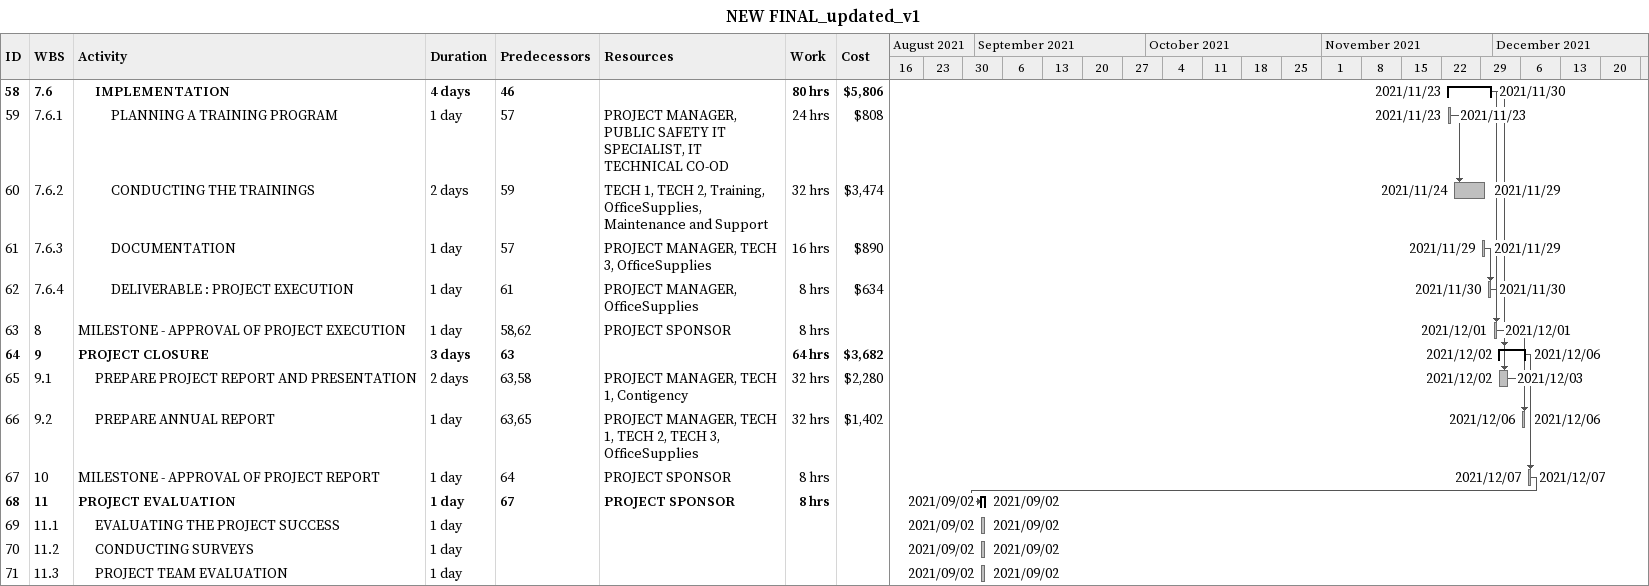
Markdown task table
NEW FINAL_updated_v1

| ID | WBS | Task | Duration | Start | Finish | Predecessors | Resources | Work (h) | Cost ($) |
|---|---|---|---|---|---|---|---|---|---|
| 58 | 7.6 | **IMPLEMENTATION** | 4d | 2021-11-23 | 2021-11-30 | 46 |  | 80 | 5806 |
| 59 | 7.6.1 | PLANNING A TRAINING PROGRAM | 1d | 2021-11-23 | 2021-11-23 | 57 | PROJECT MANAGER, PUBLIC SAFETY IT SPECIALIST, IT TECHNICAL CO-OD | 24 | 808 |
| 60 | 7.6.2 | CONDUCTING THE TRAININGS | 2d | 2021-11-24 | 2021-11-29 | 59 | TECH 1, TECH 2, Training, OfficeSupplies, Maintenance and Support | 32 | 3474 |
| 61 | 7.6.3 | DOCUMENTATION | 1d | 2021-11-29 | 2021-11-29 | 57 | PROJECT MANAGER, TECH 3, OfficeSupplies | 16 | 890 |
| 62 | 7.6.4 | DELIVERABLE : PROJECT EXECUTION | 1d | 2021-11-30 | 2021-11-30 | 61 | PROJECT MANAGER, OfficeSupplies | 8 | 634 |
| 63 | 8 | MILESTONE - APPROVAL OF PROJECT EXECUTION | 1d | 2021-12-01 | 2021-12-01 | 58, 62 | PROJECT SPONSOR | 8 |  |
| 64 | 9 | **PROJECT CLOSURE** | 3d | 2021-12-02 | 2021-12-06 | 63 |  | 64 | 3682 |
| 65 | 9.1 | PREPARE PROJECT REPORT AND PRESENTATION | 2d | 2021-12-02 | 2021-12-03 | 63, 58 | PROJECT MANAGER, TECH 1, Contigency | 32 | 2280 |
| 66 | 9.2 | PREPARE ANNUAL REPORT | 1d | 2021-12-06 | 2021-12-06 | 63, 65 | PROJECT MANAGER, TECH 1, TECH 2, TECH 3, OfficeSupplies | 32 | 1402 |
| 67 | 10 | MILESTONE - APPROVAL OF PROJECT REPORT | 1d | 2021-12-07 | 2021-12-07 | 64 | PROJECT SPONSOR | 8 |  |
| 68 | 11 | **PROJECT EVALUATION** | 1d | 2021-09-02 | 2021-09-02 | 67 | PROJECT SPONSOR | 8 |  |
| 69 | 11.1 | EVALUATING THE PROJECT SUCCESS | 1d | 2021-09-02 | 2021-09-02 |  |  |  |  |
| 70 | 11.2 | CONDUCTING SURVEYS | 1d | 2021-09-02 | 2021-09-02 |  |  |  |  |
| 71 | 11.3 | PROJECT TEAM EVALUATION | 1d | 2021-09-02 | 2021-09-02 |  |  |  |  |
